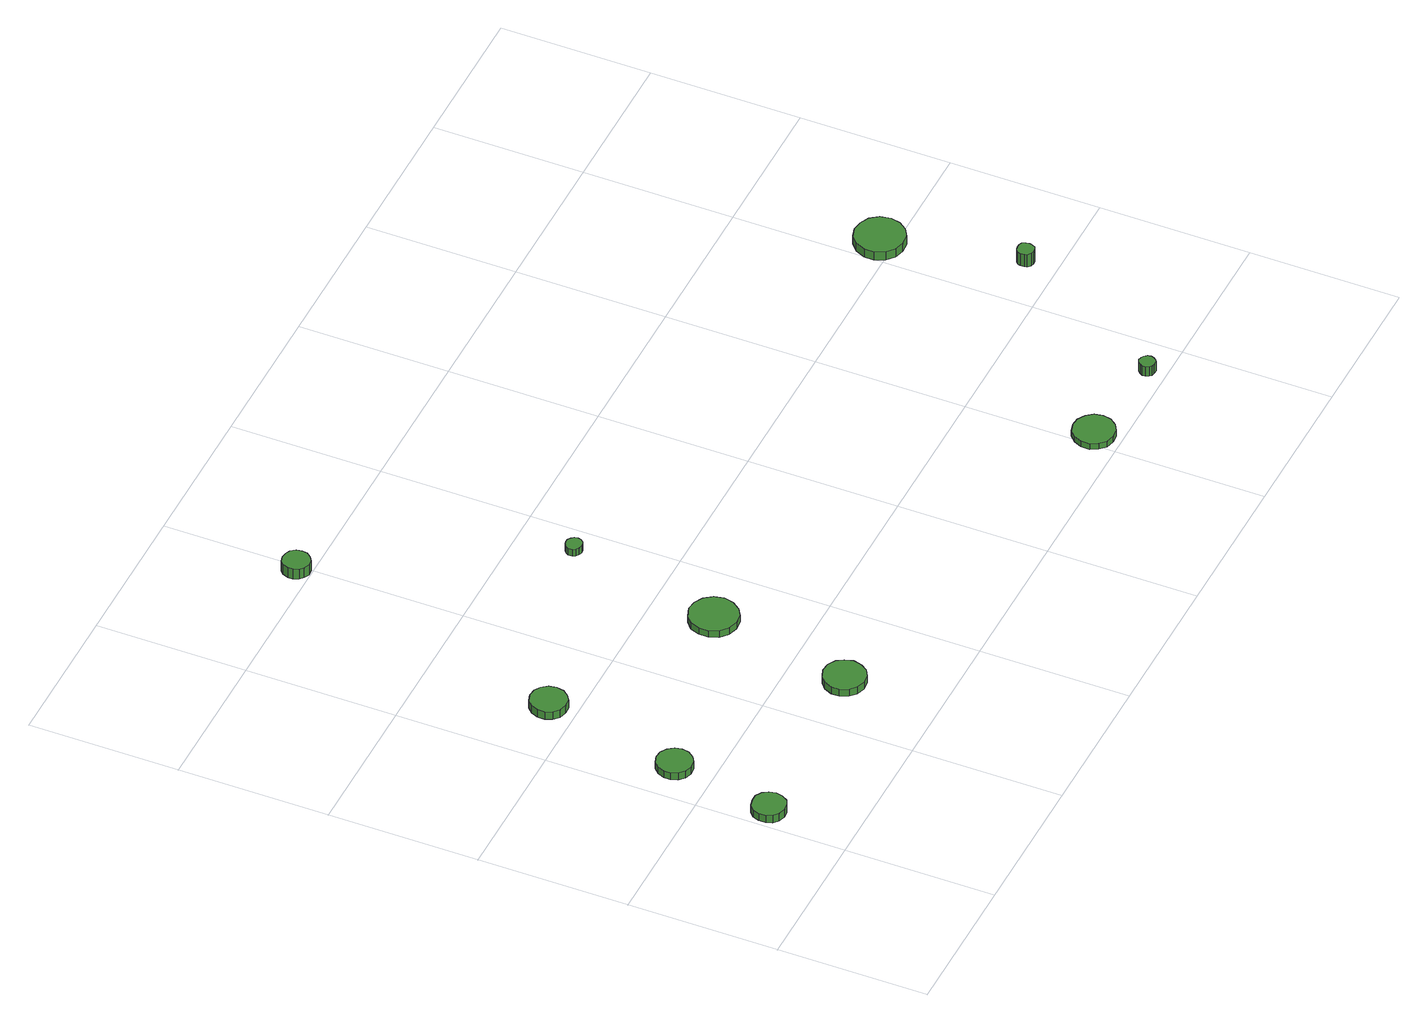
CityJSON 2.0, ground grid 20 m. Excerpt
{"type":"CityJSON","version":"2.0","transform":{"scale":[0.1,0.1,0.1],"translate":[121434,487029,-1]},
"CityObjects":{
"tree1":{"type":"SolitaryVegetationObject","attributes":{"function":"something"},"geometry":[{"type":"MultiSurface","lod":"1","boundaries":[[[0,1,2,3,4,5,6,7,8,9,10,11,12,13,14]],[[15,16,17,18,19,20,21,22,23,24,25,26,27,28,29]],[[0,29,28,1]],[[1,28,27,2]],[[2,27,26,3]],[[3,26,25,4]],[[4,25,24,5]],[[5,24,23,6]],[[6,23,22,7]],[[7,22,21,8]],[[8,21,20,9]],[[9,20,19,10]],[[10,19,18,11]],[[11,18,17,12]],[[12,17,16,13]],[[13,16,15,14]],[[14,15,29,0]]]}]},
"tree2":{"type":"SolitaryVegetationObject","attributes":{"function":"something"},"geometry":[{"type":"MultiSurface","lod":"1","boundaries":[[[30,31,32,33,34,35,36,37,38,39,40,41,42,43,44]],[[45,46,47,48,49,50,51,52,53,54,55,56,57,58,59]],[[30,59,58,31]],[[31,58,57,32]],[[32,57,56,33]],[[33,56,55,34]],[[34,55,54,35]],[[35,54,53,36]],[[36,53,52,37]],[[37,52,51,38]],[[38,51,50,39]],[[39,50,49,40]],[[40,49,48,41]],[[41,48,47,42]],[[42,47,46,43]],[[43,46,45,44]],[[44,45,59,30]]]}]},
"tree3":{"type":"SolitaryVegetationObject","attributes":{"function":"something"},"geometry":[{"type":"MultiSurface","lod":"1","boundaries":[[[60,61,62,63,64,65,66,67,68,69,70,71,72,73,74]],[[75,76,77,78,79,80,81,82,83,84,85,86,87,88,89]],[[60,89,88,61]],[[61,88,87,62]],[[62,87,86,63]],[[63,86,85,64]],[[64,85,84,65]],[[65,84,83,66]],[[66,83,82,67]],[[67,82,81,68]],[[68,81,80,69]],[[69,80,79,70]],[[70,79,78,71]],[[71,78,77,72]],[[72,77,76,73]],[[73,76,75,74]],[[74,75,89,60]]]}]},
"tree4":{"type":"SolitaryVegetationObject","attributes":{"function":"something"},"geometry":[{"type":"MultiSurface","lod":"1","boundaries":[[[90,91,92,93,94,95,96,97,98,99,100,101,102,103,104]],[[105,106,107,108,109,110,111,112,113,114,115,116,117,118,119]],[[90,119,118,91]],[[91,118,117,92]],[[92,117,116,93]],[[93,116,115,94]],[[94,115,114,95]],[[95,114,113,96]],[[96,113,112,97]],[[97,112,111,98]],[[98,111,110,99]],[[99,110,109,100]],[[100,109,108,101]],[[101,108,107,102]],[[102,107,106,103]],[[103,106,105,104]],[[104,105,119,90]]]}]},
"tree5":{"type":"SolitaryVegetationObject","attributes":{"function":"something"}},
"tree6":{"type":"SolitaryVegetationObject","attributes":{"function":"something"},"geometry":[{"type":"MultiSurface","lod":"1","boundaries":[[[120,121,122,123,124,125,126,127,128,129,130,131,132,133,134]],[[135,136,137,138,139,140,141,142,143,144,145,146,147,148,149]],[[120,149,148,121]],[[121,148,147,122]],[[122,147,146,123]],[[123,146,145,124]],[[124,145,144,125]],[[125,144,143,126]],[[126,143,142,127]],[[127,142,141,128]],[[128,141,140,129]],[[129,140,139,130]],[[130,139,138,131]],[[131,138,137,132]],[[132,137,136,133]],[[133,136,135,134]],[[134,135,149,120]]]}]},
"tree7":{"type":"SolitaryVegetationObject","attributes":{"function":"something"},"geometry":[{"type":"MultiSurface","lod":"1","boundaries":[[[150,151,152,153,154,155,156,157,158,159,160,161,162,163,164]],[[165,166,167,168,169,170,171,172,173,174,175,176,177,178,179]],[[150,179,178,151]],[[151,178,177,152]],[[152,177,176,153]],[[153,176,175,154]],[[154,175,174,155]],[[155,174,173,156]],[[156,173,172,157]],[[157,172,171,158]],[[158,171,170,159]],[[159,170,169,160]],[[160,169,168,161]],[[161,168,167,162]],[[162,167,166,163]],[[163,166,165,164]],[[164,165,179,150]]]}]},
"tree8":{"type":"SolitaryVegetationObject","attributes":{"function":"something"},"geometry":[{"type":"MultiSurface","lod":"1","boundaries":[[[180,181,182,183,184,185,186,187,188,189,190,191,192,193,194]],[[195,196,197,198,199,200,201,202,203,204,205,206,207,208,209]],[[180,209,208,181]],[[181,208,207,182]],[[182,207,206,183]],[[183,206,205,184]],[[184,205,204,185]],[[185,204,203,186]],[[186,203,202,187]],[[187,202,201,188]],[[188,201,200,189]],[[189,200,199,190]],[[190,199,198,191]],[[191,198,197,192]],[[192,197,196,193]],[[193,196,195,194]],[[194,195,209,180]]]}]},
"tree9":{"type":"SolitaryVegetationObject","attributes":{"function":"something"}},
"tree10":{"type":"SolitaryVegetationObject","attributes":{"function":"something"},"geometry":[{"type":"MultiSurface","lod":"1","boundaries":[[[210,211,212,213,214,215,216,217,218,219,220,221,222,223,224]],[[225,226,227,228,229,230,231,232,233,234,235,236,237,238,239]],[[210,239,238,211]],[[211,238,237,212]],[[212,237,236,213]],[[213,236,235,214]],[[214,235,234,215]],[[215,234,233,216]],[[216,233,232,217]],[[217,232,231,218]],[[218,231,230,219]],[[219,230,229,220]],[[220,229,228,221]],[[221,228,227,222]],[[222,227,226,223]],[[223,226,225,224]],[[224,225,239,210]]]}]},
"tree11":{"type":"SolitaryVegetationObject","attributes":{"function":"something"}},
"tree12":{"type":"SolitaryVegetationObject","attributes":{"function":"something"},"geometry":[{"type":"MultiSurface","lod":"1","boundaries":[[[240,241,242,243,244,245,246,247,248,249,250,251,252,253,254]],[[255,256,257,258,259,260,261,262,263,264,265,266,267,268,269]],[[240,269,268,241]],[[241,268,267,242]],[[242,267,266,243]],[[243,266,265,244]],[[244,265,264,245]],[[245,264,263,246]],[[246,263,262,247]],[[247,262,261,248]],[[248,261,260,249]],[[249,260,259,250]],[[250,259,258,251]],[[251,258,257,252]],[[252,257,256,253]],[[253,256,255,254]],[[254,255,269,240]]]}]},
"tree13":{"type":"SolitaryVegetationObject","attributes":{"function":"something"}},
"tree14":{"type":"SolitaryVegetationObject","attributes":{"function":"something"},"geometry":[{"type":"MultiSurface","lod":"1","boundaries":[[[270,271,272,273,274,275,276,277,278,279,280,281,282,283,284]],[[285,286,287,288,289,290,291,292,293,294,295,296,297,298,299]],[[270,299,298,271]],[[271,298,297,272]],[[272,297,296,273]],[[273,296,295,274]],[[274,295,294,275]],[[275,294,293,276]],[[276,293,292,277]],[[277,292,291,278]],[[278,291,290,279]],[[279,290,289,280]],[[280,289,288,281]],[[281,288,287,282]],[[282,287,286,283]],[[283,286,285,284]],[[284,285,299,270]]]}]},
"tree15":{"type":"SolitaryVegetationObject","attributes":{"function":"something"},"geometry":[{"type":"MultiSurface","lod":"1","boundaries":[[[300,301,302,303,304,305,306,307,308,309,310,311,312,313,314]],[[315,316,317,318,319,320,321,322,323,324,325,326,327,328,329]],[[300,329,328,301]],[[301,328,327,302]],[[302,327,326,303]],[[303,326,325,304]],[[304,325,324,305]],[[305,324,323,306]],[[306,323,322,307]],[[307,322,321,308]],[[308,321,320,309]],[[309,320,319,310]],[[310,319,318,311]],[[311,318,317,312]],[[312,317,316,313]],[[313,316,315,314]],[[314,315,329,300]]]}]}
},
"vertices":[
[50,114,18],[48,123,18],[43,130,18],[35,135,18],[26,135,18],[17,133,18],[10,127,18],[7,118,18],[7,109,18],[10,101,18],[17,95,18],[26,92,18],[35,93,18],[43,97,18],[48,105,18],[48,105,6],[43,97,6],[35,93,6],[26,92,6],[17,95,6],[10,101,6],[7,109,6],[7,118,6],[10,127,6],[17,133,6],[26,135,6],[35,135,6],[43,130,6],[48,123,6],[50,114,6],
[77,252,17],[75,261,17],[69,269,17],[61,274,17],[51,275,17],[42,272,17],[35,265,17],[31,256,17],[31,247,17],[35,238,17],[42,231,17],[51,228,17],[61,229,17],[69,234,17],[75,242,17],[75,242,6],[69,234,6],[61,229,6],[51,228,6],[42,231,6],[35,238,6],[31,247,6],[31,256,6],[35,265,6],[42,272,6],[51,275,6],[61,274,6],[69,269,6],[75,261,6],[77,252,6],
[116,437,18],[114,447,18],[108,455,18],[100,460,18],[90,461,18],[80,458,18],[73,451,18],[69,442,18],[69,432,18],[73,423,18],[80,416,18],[90,413,18],[100,414,18],[108,419,18],[114,427,18],[114,427,6],[108,419,6],[100,414,6],[90,413,6],[80,416,6],[73,423,6],[69,432,6],[69,442,6],[73,451,6],[80,458,6],[90,461,6],[100,460,6],[108,455,6],[114,447,6],[116,437,6],
[310,128,17],[307,139,17],[301,148,17],[291,154,17],[279,155,17],[268,151,17],[260,144,17],[255,133,17],[255,122,17],[260,111,17],[268,104,17],[279,100,17],[291,101,17],[301,107,17],[307,116,17],[307,116,6],[301,107,6],[291,101,6],[279,100,6],[268,104,6],[260,111,6],[255,122,6],[255,133,6],[260,144,6],[268,151,6],[279,155,6],[291,154,6],[301,148,6],[307,139,6],[310,128,6],
[351,319,16],[348,332,16],[340,343,16],[329,349,16],[316,351,16],[303,346,16],[293,338,16],[288,325,16],[288,312,16],[293,300,16],[303,291,16],[316,287,16],[329,288,16],[340,295,16],[348,306,16],[348,306,6],[340,295,6],[329,288,6],[316,287,6],[303,291,6],[293,300,6],[288,312,6],[288,325,6],[293,338,6],[303,346,6],[316,351,6],[329,349,6],[340,343,6],[348,332,6],[351,319,6],
[212,820,22],[211,828,22],[206,834,22],[200,837,22],[192,838,22],[185,836,22],[180,831,22],[177,824,22],[177,817,22],[180,810,22],[185,805,22],[192,802,22],[200,803,22],[206,807,22],[211,813,22],[211,813,6],[206,807,6],[200,803,6],[192,802,6],[185,805,6],[180,810,6],[177,817,6],[177,824,6],[180,831,6],[185,836,6],[192,838,6],[200,837,6],[206,834,6],[211,828,6],[212,820,6],
[377,526,17],[376,531,17],[373,534,17],[369,537,17],[365,537,17],[361,536,17],[357,533,17],[355,529,17],[355,524,17],[357,520,17],[361,517,17],[365,516,17],[369,516,17],[373,518,17],[376,522,17],[376,522,6],[373,518,6],[369,516,6],[365,516,6],[361,517,6],[357,520,6],[355,524,6],[355,529,6],[357,533,6],[361,536,6],[365,537,6],[369,537,6],[373,534,6],[376,531,6],[377,526,6],
[846,36,15],[844,47,15],[837,56,15],[827,62,15],[816,63,15],[805,60,15],[797,52,15],[792,42,15],[792,30,15],[797,20,15],[805,12,15],[816,9,15],[827,10,15],[837,16,15],[844,25,15],[844,25,6],[837,16,6],[827,10,6],[816,9,6],[805,12,6],[797,20,6],[792,30,6],[792,42,6],[797,52,6],[805,60,6],[816,63,6],[827,62,6],[837,56,6],[844,47,6],[846,36,6],
[963,25,21],[962,29,21],[959,33,21],[956,35,21],[951,36,21],[947,34,21],[944,31,21],[942,27,21],[942,23,21],[944,19,21],[947,16,21],[951,15,21],[956,15,21],[959,17,21],[962,21,21],[962,21,6],[959,17,6],[956,15,6],[951,15,6],[947,16,6],[944,19,6],[942,23,6],[942,27,6],[944,31,6],[947,34,6],[951,36,6],[956,35,6],[959,33,6],[962,29,6],[963,25,6],
[1085,242,26],[1084,247,26],[1082,251,26],[1078,253,26],[1073,253,26],[1069,252,26],[1065,249,26],[1064,245,26],[1064,240,26],[1065,236,26],[1069,233,26],[1073,231,26],[1078,232,26],[1082,234,26],[1084,238,26],[1084,238,6],[1082,234,6],[1078,232,6],[1073,231,6],[1069,233,6],[1065,236,6],[1064,240,6],[1064,245,6],[1065,249,6],[1069,252,6],[1073,253,6],[1078,253,6],[1082,251,6],[1084,247,6],[1085,242,6],
[1065,418,19],[1062,432,19],[1054,443,19],[1042,449,19],[1029,451,19],[1016,447,19],[1006,438,19],[1000,425,19],[1000,412,19],[1006,399,19],[1016,390,19],[1029,386,19],[1042,387,19],[1054,394,19],[1062,405,19],[1062,405,6],[1054,394,6],[1042,387,6],[1029,386,6],[1016,390,6],[1006,399,6],[1000,412,6],[1000,425,6],[1006,438,6],[1016,447,6],[1029,451,6],[1042,449,6],[1054,443,6],[1062,432,6],[1065,418,6]
]}
